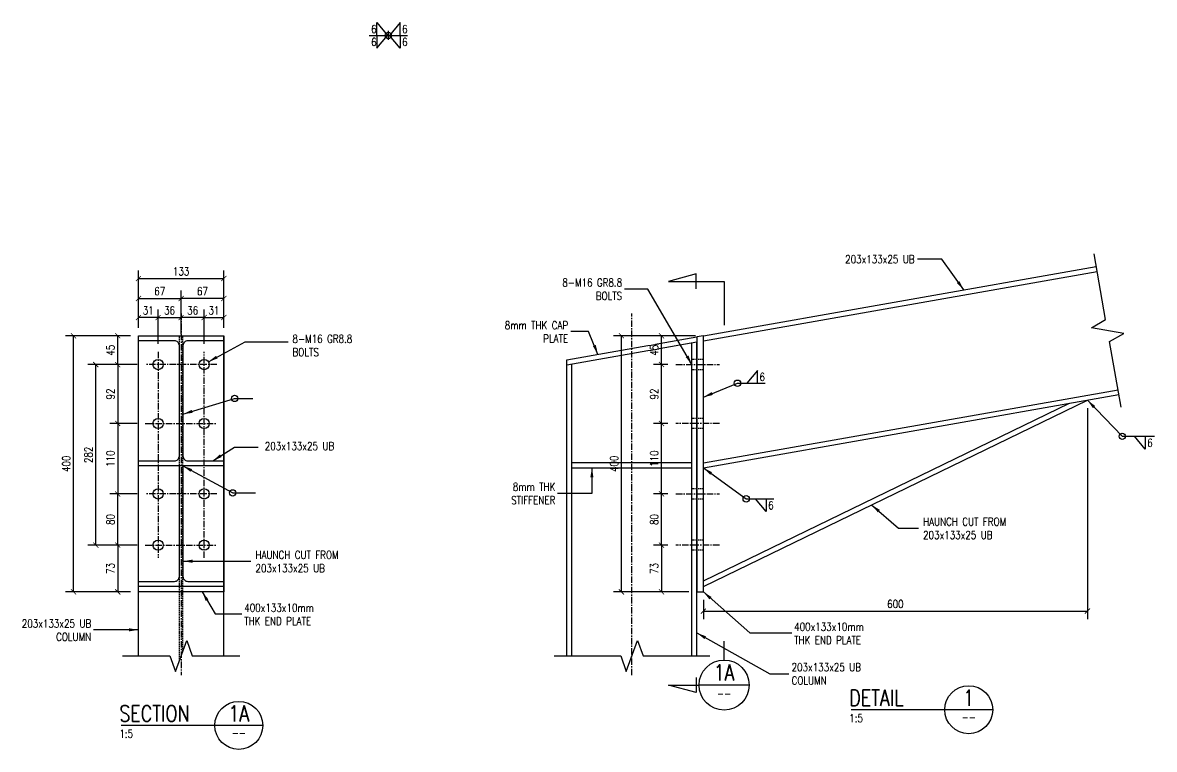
# Model space of a CAD drawing. Header units: metres. Extents: x -275466 to 90519, y -3176 to 139523.
# Drawn here: x 2835 to 4603, y 124631 to 125766 of the extents above; entities that cross this region are included whole.
import ezdxf

# ---------------------------------------------------------------- set-up
doc = ezdxf.new("R2010")
doc.units = ezdxf.units.M
doc.linetypes.add('VB-cl10', pattern=[16, 10, -2, 2, -2])
doc.linetypes.add('VB-dash2', pattern=[3, 2, -1])
for name, color, linetype in [('GCE0003_SC_Plan L0 - 0.35', 3, 'Continuous'), ('GCE0005_SC_Plan L0 - Hidden', 1, 'VB-dash2'), ('GCE1013_SC_Elev - 0.5', 2, 'Continuous'), ('GCE8001_GF_0.18', 8, 'Continuous'), ('GCE8004_GF_0.5', 2, 'Continuous'), ('GCE8021_GG_Gridline', 7, 'VB-cl10'), ('GCE8052_GT_0.35', 3, 'Continuous'), ('GCE8053_GT_0.5', 2, 'Continuous')]:
    doc.layers.add(name, color=color, linetype=linetype)
doc.styles.add('1-5      h 25', font='romans.shx', dxfattribs={"width": 0.8, "height": 12.5})
doc.styles.get("Standard").update_dxf_attribs({"font": 'romans.shx', "width": 0.8})
doc.dimstyles.new('1-5', dxfattribs={"dimscale": 0, "dimtxt": 12.5, "dimasz": 8, "dimexe": 12.5, "dimexo": 12.5, "dimgap": 5, "dimtad": 1, "dimdec": 0, "dimzin": 0, "dimtxsty": '1-5      h 25', "dimblk": 'ARCHTICK', "dimcen": 0, "dimclrd": 7, "dimclre": 7, "dimclrt": 3, "dimadec": 0, "dimazin": 0, "dimtfac": 1, "dimtdec": 0, "dimtix": 1, "dimtmove": 2, "dimatfit": 0, "dimldrblk": 'NONE', "dimfxl": 1, "dimtfill": 1, "dimtolj": 1, "dimtzin": 0, "dimarcsym": 0})
doc.dimstyles.new('1-5$7', dxfattribs={"dimscale": 0, "dimtxt": 12.5, "dimasz": 15, "dimexe": 12.5, "dimexo": 12.5, "dimgap": 5, "dimtad": 1, "dimdec": 0, "dimzin": 0, "dimtxsty": '1-5      h 25', "dimblk": 'ARCHTICK', "dimcen": 0, "dimclrd": 7, "dimclre": 7, "dimclrt": 3, "dimadec": 0, "dimazin": 0, "dimtfac": 1, "dimtdec": 0, "dimtix": 1, "dimtmove": 2, "dimatfit": 0, "dimfxl": 1, "dimtfill": 1, "dimtolj": 1, "dimtzin": 0, "dimarcsym": 0})

# ---------------------------------------------------------------- blocks, each defined once
blk = doc.blocks.new('_ArchTick')
at = {"color": 0, "linetype": 'ByBlock', "const_width": 0.15}
blk.add_lwpolyline([(-0.5, -0.5), (0.5, 0.5)], dxfattribs=at)
blk = doc.blocks.new('*D93')
at = {"layer": 'Defpoints', "color": 0, "transparency": 16777216}
for p in [(3833.2, 125029.8), (3855.8, 125029.8), (3855.8, 124949.8)]:
    blk.add_point(p, dxfattribs=at)
at = {"layer": 'GCE0003_SC_Plan L0 - 0.35', "color": 7, "lineweight": -2, "transparency": 16777216}
for p, q in [((3843.3, 125029.8), (3820.7, 125029.8)), ((3833.2, 124949.8), (3833.2, 125029.8)), ((3843.3, 124949.8), (3820.7, 124949.8))]:
    blk.add_line(p, q, dxfattribs=at)
at = {"layer": 'GCE0003_SC_Plan L0 - 0.35', "color": 7, "lineweight": -2, "transparency": 16777216, "xscale": 8, "yscale": 8, "zscale": 8}
for p, rotation in [((3833.2, 125029.8), 90), ((3833.2, 124949.8), 270)]:
    blk.add_blockref('_ArchTick', p, dxfattribs=dict(at, rotation=rotation))
at = {"layer": 'GCE0003_SC_Plan L0 - 0.35', "color": 3, "transparency": 16777216, "insert": (3821.9, 124989.8), "char_height": 12.5, "attachment_point": 5, "rotation": 90, "style": '1-5      h 25', "bg_fill": 3, "box_fill_scale": 1.1, "bg_fill_color": 256, "bg_fill_true_color": 13158600, "bg_fill_transparency": 0}
blk.add_mtext('\\A1;80', dxfattribs=at)
blk = doc.blocks.new('_None')
blk = doc.blocks.new('*D94')
at = {"layer": 'Defpoints', "color": 0, "transparency": 16777216}
for p in [(3833.2, 125139.8), (3855.8, 125139.8), (3855.8, 125029.8)]:
    blk.add_point(p, dxfattribs=at)
at = {"layer": 'GCE0003_SC_Plan L0 - 0.35', "color": 7, "lineweight": -2, "transparency": 16777216}
for p, q in [((3843.3, 125139.8), (3820.7, 125139.8)), ((3833.2, 125029.8), (3833.2, 125139.8)), ((3843.3, 125029.8), (3820.7, 125029.8))]:
    blk.add_line(p, q, dxfattribs=at)
at = {"layer": 'GCE0003_SC_Plan L0 - 0.35', "color": 7, "lineweight": -2, "transparency": 16777216, "xscale": 8, "yscale": 8, "zscale": 8}
for p, rotation in [((3833.2, 125139.8), 90), ((3833.2, 125029.8), 270)]:
    blk.add_blockref('_ArchTick', p, dxfattribs=dict(at, rotation=rotation))
at = {"layer": 'GCE0003_SC_Plan L0 - 0.35', "color": 3, "transparency": 16777216, "insert": (3821.9, 125084.8), "char_height": 12.5, "attachment_point": 5, "rotation": 90, "style": '1-5      h 25', "bg_fill": 3, "box_fill_scale": 1.1, "bg_fill_color": 256, "bg_fill_true_color": 13158600, "bg_fill_transparency": 0}
blk.add_mtext('\\A1;110', dxfattribs=at)
blk = doc.blocks.new('*D95')
at = {"layer": 'Defpoints', "color": 0, "transparency": 16777216}
for p in [(3833.2, 125231.8), (3855.8, 125231.8), (3855.8, 125139.8)]:
    blk.add_point(p, dxfattribs=at)
at = {"layer": 'GCE0003_SC_Plan L0 - 0.35', "color": 7, "lineweight": -2, "transparency": 16777216}
for p, q in [((3843.3, 125231.8), (3820.7, 125231.8)), ((3833.2, 125139.8), (3833.2, 125231.8)), ((3843.3, 125139.8), (3820.7, 125139.8))]:
    blk.add_line(p, q, dxfattribs=at)
at = {"layer": 'GCE0003_SC_Plan L0 - 0.35', "color": 7, "lineweight": -2, "transparency": 16777216, "xscale": 8, "yscale": 8, "zscale": 8}
for p, rotation in [((3833.2, 125231.8), 90), ((3833.2, 125139.8), 270)]:
    blk.add_blockref('_ArchTick', p, dxfattribs=dict(at, rotation=rotation))
at = {"layer": 'GCE0003_SC_Plan L0 - 0.35', "color": 3, "transparency": 16777216, "insert": (3821.9, 125185.8), "char_height": 12.5, "attachment_point": 5, "rotation": 90, "style": '1-5      h 25', "bg_fill": 3, "box_fill_scale": 1.1, "bg_fill_color": 256, "bg_fill_true_color": 13158600, "bg_fill_transparency": 0}
blk.add_mtext('\\A1;92', dxfattribs=at)
blk = doc.blocks.new('*D96')
at = {"layer": 'Defpoints', "color": 0, "transparency": 16777216}
for p in [(3833.2, 125276.8), (3898.6, 125276.8), (3855.8, 125231.8)]:
    blk.add_point(p, dxfattribs=at)
at = {"layer": 'GCE0003_SC_Plan L0 - 0.35', "color": 7, "lineweight": -2, "transparency": 16777216}
for p, q in [((3886.1, 125276.8), (3820.7, 125276.8)), ((3833.2, 125231.8), (3833.2, 125276.8)), ((3843.3, 125231.8), (3820.7, 125231.8))]:
    blk.add_line(p, q, dxfattribs=at)
at = {"layer": 'GCE0003_SC_Plan L0 - 0.35', "color": 7, "lineweight": -2, "transparency": 16777216, "xscale": 8, "yscale": 8, "zscale": 8}
for p, rotation in [((3833.2, 125276.8), 90), ((3833.2, 125231.8), 270)]:
    blk.add_blockref('_ArchTick', p, dxfattribs=dict(at, rotation=rotation))
at = {"layer": 'GCE0003_SC_Plan L0 - 0.35', "color": 3, "transparency": 16777216, "insert": (3821.9, 125254.3), "char_height": 12.5, "attachment_point": 5, "rotation": 90, "style": '1-5      h 25', "bg_fill": 3, "box_fill_scale": 1.1, "bg_fill_color": 256, "bg_fill_true_color": 13158600, "bg_fill_transparency": 0}
blk.add_mtext('\\A1;45', dxfattribs=at)
blk = doc.blocks.new('*D97')
at = {"layer": 'Defpoints', "color": 0, "transparency": 16777216}
for p in [(3855.8, 124949.8), (3833.2, 124876.8), (3888.6, 124876.8)]:
    blk.add_point(p, dxfattribs=at)
at = {"layer": 'GCE0003_SC_Plan L0 - 0.35', "color": 7, "lineweight": -2, "transparency": 16777216}
for p, q in [((3843.3, 124949.8), (3820.7, 124949.8)), ((3833.2, 124949.8), (3833.2, 124876.8)), ((3876.1, 124876.8), (3820.7, 124876.8))]:
    blk.add_line(p, q, dxfattribs=at)
at = {"layer": 'GCE0003_SC_Plan L0 - 0.35', "color": 7, "lineweight": -2, "transparency": 16777216, "xscale": 8, "yscale": 8, "zscale": 8}
for p, rotation in [((3833.2, 124949.8), 90), ((3833.2, 124876.8), 270)]:
    blk.add_blockref('_ArchTick', p, dxfattribs=dict(at, rotation=rotation))
at = {"layer": 'GCE0003_SC_Plan L0 - 0.35', "color": 3, "transparency": 16777216, "insert": (3821.9, 124913.3), "char_height": 12.5, "attachment_point": 5, "rotation": 90, "style": '1-5      h 25', "bg_fill": 3, "box_fill_scale": 1.1, "bg_fill_color": 256, "bg_fill_true_color": 13158600, "bg_fill_transparency": 0}
blk.add_mtext('\\A1;73', dxfattribs=at)
blk = doc.blocks.new('*D98')
at = {"layer": 'Defpoints', "color": 0, "transparency": 16777216}
for p in [(3770.5, 125276.8), (3898.6, 125276.8), (3888.6, 124876.8)]:
    blk.add_point(p, dxfattribs=at)
at = {"layer": 'GCE0003_SC_Plan L0 - 0.35', "color": 7, "lineweight": -2, "transparency": 16777216}
for p, q in [((3886.1, 125276.8), (3758, 125276.8)), ((3770.5, 124876.8), (3770.5, 125276.8)), ((3876.1, 124876.8), (3758, 124876.8))]:
    blk.add_line(p, q, dxfattribs=at)
at = {"layer": 'GCE0003_SC_Plan L0 - 0.35', "color": 7, "lineweight": -2, "transparency": 16777216, "xscale": 8, "yscale": 8, "zscale": 8}
for p, rotation in [((3770.5, 125276.8), 90), ((3770.5, 124876.8), 270)]:
    blk.add_blockref('_ArchTick', p, dxfattribs=dict(at, rotation=rotation))
at = {"layer": 'GCE0003_SC_Plan L0 - 0.35', "color": 3, "transparency": 16777216, "insert": (3759.2, 125076.8), "char_height": 12.5, "attachment_point": 5, "rotation": 90, "style": '1-5      h 25', "bg_fill": 3, "box_fill_scale": 1.1, "bg_fill_color": 256, "bg_fill_true_color": 13158600, "bg_fill_transparency": 0}
blk.add_mtext('\\A1;400', dxfattribs=at)
blk = doc.blocks.new('*D99')
at = {"layer": 'Defpoints', "color": 0, "transparency": 16777216}
for p in [(2983.6, 125276.8), (3016, 125276.8), (3026.7, 125231.8)]:
    blk.add_point(p, dxfattribs=at)
at = {"layer": 'GCE0003_SC_Plan L0 - 0.35', "color": 7, "lineweight": -2, "transparency": 16777216}
for p, q in [((3003.5, 125276.8), (2971.1, 125276.8)), ((2983.6, 125231.8), (2983.6, 125276.8)), ((3014.2, 125231.8), (2971.1, 125231.8))]:
    blk.add_line(p, q, dxfattribs=at)
at = {"layer": 'GCE0003_SC_Plan L0 - 0.35', "color": 7, "lineweight": -2, "transparency": 16777216, "xscale": 8, "yscale": 8, "zscale": 8}
for p, rotation in [((2983.6, 125276.8), 90), ((2983.6, 125231.8), 270)]:
    blk.add_blockref('_ArchTick', p, dxfattribs=dict(at, rotation=rotation))
at = {"layer": 'GCE0003_SC_Plan L0 - 0.35', "color": 3, "transparency": 16777216, "insert": (2972.3, 125254.3), "char_height": 12.5, "attachment_point": 5, "rotation": 90, "style": '1-5      h 25', "bg_fill": 3, "box_fill_scale": 1.1, "bg_fill_color": 256, "bg_fill_true_color": 13158600, "bg_fill_transparency": 0}
blk.add_mtext('\\A1;45', dxfattribs=at)
blk = doc.blocks.new('*D100')
at = {"layer": 'Defpoints', "color": 0, "transparency": 16777216}
for p in [(3026.7, 125231.8), (2983.6, 125139.8), (3026.7, 125139.8)]:
    blk.add_point(p, dxfattribs=at)
at = {"layer": 'GCE0003_SC_Plan L0 - 0.35', "color": 7, "lineweight": -2, "transparency": 16777216}
for p, q in [((3014.2, 125231.8), (2971.1, 125231.8)), ((2983.6, 125231.8), (2983.6, 125139.8)), ((3014.2, 125139.8), (2971.1, 125139.8))]:
    blk.add_line(p, q, dxfattribs=at)
at = {"layer": 'GCE0003_SC_Plan L0 - 0.35', "color": 7, "lineweight": -2, "transparency": 16777216, "xscale": 8, "yscale": 8, "zscale": 8}
for p, rotation in [((2983.6, 125231.8), 90), ((2983.6, 125139.8), 270)]:
    blk.add_blockref('_ArchTick', p, dxfattribs=dict(at, rotation=rotation))
at = {"layer": 'GCE0003_SC_Plan L0 - 0.35', "color": 3, "transparency": 16777216, "insert": (2972.3, 125185.8), "char_height": 12.5, "attachment_point": 5, "rotation": 90, "style": '1-5      h 25', "bg_fill": 3, "box_fill_scale": 1.1, "bg_fill_color": 256, "bg_fill_true_color": 13158600, "bg_fill_transparency": 0}
blk.add_mtext('\\A1;92', dxfattribs=at)
blk = doc.blocks.new('*D101')
at = {"layer": 'Defpoints', "color": 0, "transparency": 16777216}
for p in [(3026.7, 125139.8), (2983.6, 125029.8), (3026.7, 125029.8)]:
    blk.add_point(p, dxfattribs=at)
at = {"layer": 'GCE0003_SC_Plan L0 - 0.35', "color": 7, "lineweight": -2, "transparency": 16777216}
for p, q in [((3014.2, 125139.8), (2971.1, 125139.8)), ((2983.6, 125139.8), (2983.6, 125029.8)), ((3014.2, 125029.8), (2971.1, 125029.8))]:
    blk.add_line(p, q, dxfattribs=at)
at = {"layer": 'GCE0003_SC_Plan L0 - 0.35', "color": 7, "lineweight": -2, "transparency": 16777216, "xscale": 8, "yscale": 8, "zscale": 8}
for p, rotation in [((2983.6, 125139.8), 90), ((2983.6, 125029.8), 270)]:
    blk.add_blockref('_ArchTick', p, dxfattribs=dict(at, rotation=rotation))
at = {"layer": 'GCE0003_SC_Plan L0 - 0.35', "color": 3, "transparency": 16777216, "insert": (2972.3, 125084.8), "char_height": 12.5, "attachment_point": 5, "rotation": 90, "style": '1-5      h 25', "bg_fill": 3, "box_fill_scale": 1.1, "bg_fill_color": 256, "bg_fill_true_color": 13158600, "bg_fill_transparency": 0}
blk.add_mtext('\\A1;110', dxfattribs=at)
blk = doc.blocks.new('*D102')
at = {"layer": 'Defpoints', "color": 0, "transparency": 16777216}
for p in [(2983.6, 125029.8), (3026.7, 125029.8), (3026.7, 124949.8)]:
    blk.add_point(p, dxfattribs=at)
at = {"layer": 'GCE0003_SC_Plan L0 - 0.35', "color": 7, "lineweight": -2, "transparency": 16777216}
for p, q in [((3014.2, 125029.8), (2971.1, 125029.8)), ((2983.6, 124949.8), (2983.6, 125029.8)), ((3014.2, 124949.8), (2971.1, 124949.8))]:
    blk.add_line(p, q, dxfattribs=at)
at = {"layer": 'GCE0003_SC_Plan L0 - 0.35', "color": 7, "lineweight": -2, "transparency": 16777216, "xscale": 8, "yscale": 8, "zscale": 8}
for p, rotation in [((2983.6, 125029.8), 90), ((2983.6, 124949.8), 270)]:
    blk.add_blockref('_ArchTick', p, dxfattribs=dict(at, rotation=rotation))
at = {"layer": 'GCE0003_SC_Plan L0 - 0.35', "color": 3, "transparency": 16777216, "insert": (2972.3, 124989.8), "char_height": 12.5, "attachment_point": 5, "rotation": 90, "style": '1-5      h 25', "bg_fill": 3, "box_fill_scale": 1.1, "bg_fill_color": 256, "bg_fill_true_color": 13158600, "bg_fill_transparency": 0}
blk.add_mtext('\\A1;80', dxfattribs=at)
blk = doc.blocks.new('*D103')
at = {"layer": 'Defpoints', "color": 0, "transparency": 16777216}
for p in [(3026.7, 124949.8), (2983.6, 124876.8), (3016, 124876.8)]:
    blk.add_point(p, dxfattribs=at)
at = {"layer": 'GCE0003_SC_Plan L0 - 0.35', "color": 7, "lineweight": -2, "transparency": 16777216}
for p, q in [((3014.2, 124949.8), (2971.1, 124949.8)), ((2983.6, 124949.8), (2983.6, 124876.8)), ((3003.5, 124876.8), (2971.1, 124876.8))]:
    blk.add_line(p, q, dxfattribs=at)
at = {"layer": 'GCE0003_SC_Plan L0 - 0.35', "color": 7, "lineweight": -2, "transparency": 16777216, "xscale": 8, "yscale": 8, "zscale": 8}
for p, rotation in [((2983.6, 124949.8), 90), ((2983.6, 124876.8), 270)]:
    blk.add_blockref('_ArchTick', p, dxfattribs=dict(at, rotation=rotation))
at = {"layer": 'GCE0003_SC_Plan L0 - 0.35', "color": 3, "transparency": 16777216, "insert": (2972.3, 124913.3), "char_height": 12.5, "attachment_point": 5, "rotation": 90, "style": '1-5      h 25', "bg_fill": 3, "box_fill_scale": 1.1, "bg_fill_color": 256, "bg_fill_true_color": 13158600, "bg_fill_transparency": 0}
blk.add_mtext('\\A1;73', dxfattribs=at)
blk = doc.blocks.new('*D104')
at = {"layer": 'Defpoints', "color": 0, "transparency": 16777216}
for p in [(2949.3, 125231.8), (3026.7, 125231.8), (3026.7, 124949.8)]:
    blk.add_point(p, dxfattribs=at)
at = {"layer": 'GCE0003_SC_Plan L0 - 0.35', "color": 7, "lineweight": -2, "transparency": 16777216}
for p, q in [((3014.2, 125231.8), (2936.8, 125231.8)), ((2949.3, 124949.8), (2949.3, 125231.8)), ((3014.2, 124949.8), (2936.8, 124949.8))]:
    blk.add_line(p, q, dxfattribs=at)
at = {"layer": 'GCE0003_SC_Plan L0 - 0.35', "color": 7, "lineweight": -2, "transparency": 16777216, "xscale": 8, "yscale": 8, "zscale": 8}
for p, rotation in [((2949.3, 125231.8), 90), ((2949.3, 124949.8), 270)]:
    blk.add_blockref('_ArchTick', p, dxfattribs=dict(at, rotation=rotation))
at = {"layer": 'GCE0003_SC_Plan L0 - 0.35', "color": 3, "transparency": 16777216, "insert": (2938, 125090.8), "char_height": 12.5, "attachment_point": 5, "rotation": 90, "style": '1-5      h 25', "bg_fill": 3, "box_fill_scale": 1.1, "bg_fill_color": 256, "bg_fill_true_color": 13158600, "bg_fill_transparency": 0}
blk.add_mtext('\\A1;282', dxfattribs=at)
blk = doc.blocks.new('*D105')
at = {"layer": 'Defpoints', "color": 0, "transparency": 16777216}
for p in [(2914.6, 125276.8), (3016, 125276.8), (3016, 124876.8)]:
    blk.add_point(p, dxfattribs=at)
at = {"layer": 'GCE0003_SC_Plan L0 - 0.35', "color": 7, "lineweight": -2, "transparency": 16777216}
for p, q in [((3003.5, 125276.8), (2902.1, 125276.8)), ((2914.6, 124876.8), (2914.6, 125276.8)), ((3003.5, 124876.8), (2902.1, 124876.8))]:
    blk.add_line(p, q, dxfattribs=at)
at = {"layer": 'GCE0003_SC_Plan L0 - 0.35', "color": 7, "lineweight": -2, "transparency": 16777216, "xscale": 8, "yscale": 8, "zscale": 8}
for p, rotation in [((2914.6, 125276.8), 90), ((2914.6, 124876.8), 270)]:
    blk.add_blockref('_ArchTick', p, dxfattribs=dict(at, rotation=rotation))
at = {"layer": 'GCE0003_SC_Plan L0 - 0.35', "color": 3, "transparency": 16777216, "insert": (2903.3, 125076.8), "char_height": 12.5, "attachment_point": 5, "rotation": 90, "style": '1-5      h 25', "bg_fill": 3, "box_fill_scale": 1.1, "bg_fill_color": 256, "bg_fill_true_color": 13158600, "bg_fill_transparency": 0}
blk.add_mtext('\\A1;400', dxfattribs=at)
blk = doc.blocks.new('*D106')
at = {"layer": 'Defpoints', "color": 0, "transparency": 16777216}
for p in [(3082.7, 125276.8), (3046.7, 125251.8)]:
    blk.add_point(p, dxfattribs=at)
at = {"layer": 'GCE0003_SC_Plan L0 - 0.35', "color": 7, "lineweight": -2, "transparency": 16777216}
for p, q in [((3046.7, 125264.3), (3046.7, 125317.7)), ((3082.7, 125289.3), (3082.7, 125317.7)), ((3046.7, 125305.2), (3082.7, 125305.2))]:
    blk.add_line(p, q, dxfattribs=at)
at = {"layer": 'GCE0003_SC_Plan L0 - 0.35', "color": 7, "lineweight": -2, "transparency": 16777216, "xscale": 8, "yscale": 8, "zscale": 8, "rotation": 180}
blk.add_blockref('_ArchTick', (3046.7, 125305.2), dxfattribs=at)
at = {"layer": 'GCE0003_SC_Plan L0 - 0.35', "color": 7, "lineweight": -2, "transparency": 16777216, "xscale": 8, "yscale": 8, "zscale": 8}
blk.add_blockref('_ArchTick', (3082.7, 125305.2), dxfattribs=at)
at = {"layer": 'GCE0003_SC_Plan L0 - 0.35', "color": 3, "transparency": 16777216, "insert": (3064.7, 125316.4), "char_height": 12.5, "attachment_point": 5, "style": '1-5      h 25', "bg_fill": 3, "box_fill_scale": 1.1, "bg_fill_color": 256, "bg_fill_true_color": 13158600, "bg_fill_transparency": 0}
blk.add_mtext('\\A1;36', dxfattribs=at)
at = {"layer": 'Defpoints', "color": 0, "transparency": 16777216}
blk.add_point((3082.7, 125305.2), dxfattribs=at)
blk = doc.blocks.new('*D107')
at = {"layer": 'Defpoints', "color": 0, "transparency": 16777216}
for p in [(3016, 125276.8), (3046.7, 125251.8)]:
    blk.add_point(p, dxfattribs=at)
at = {"layer": 'GCE0003_SC_Plan L0 - 0.35', "color": 7, "lineweight": -2, "transparency": 16777216}
for p, q in [((3016, 125289.3), (3016, 125317.7)), ((3046.7, 125264.3), (3046.7, 125317.7)), ((3046.7, 125305.2), (3016, 125305.2))]:
    blk.add_line(p, q, dxfattribs=at)
at = {"layer": 'GCE0003_SC_Plan L0 - 0.35', "color": 7, "lineweight": -2, "transparency": 16777216, "xscale": 8, "yscale": 8, "zscale": 8, "rotation": 180}
blk.add_blockref('_ArchTick', (3016, 125305.2), dxfattribs=at)
at = {"layer": 'GCE0003_SC_Plan L0 - 0.35', "color": 7, "lineweight": -2, "transparency": 16777216, "xscale": 8, "yscale": 8, "zscale": 8}
blk.add_blockref('_ArchTick', (3046.7, 125305.2), dxfattribs=at)
at = {"layer": 'GCE0003_SC_Plan L0 - 0.35', "color": 3, "transparency": 16777216, "insert": (3031.3, 125316.4), "char_height": 12.5, "attachment_point": 5, "style": '1-5      h 25', "bg_fill": 3, "box_fill_scale": 1.1, "bg_fill_color": 256, "bg_fill_true_color": 13158600, "bg_fill_transparency": 0}
blk.add_mtext('\\A1;31', dxfattribs=at)
at = {"layer": 'Defpoints', "color": 0, "transparency": 16777216}
blk.add_point((3016, 125305.2), dxfattribs=at)
blk = doc.blocks.new('*D108')
at = {"layer": 'Defpoints', "color": 0, "transparency": 16777216}
for p in [(3082.7, 125276.8), (3118.7, 125251.8)]:
    blk.add_point(p, dxfattribs=at)
at = {"layer": 'GCE0003_SC_Plan L0 - 0.35', "color": 7, "lineweight": -2, "transparency": 16777216}
for p, q in [((3082.7, 125289.3), (3082.7, 125317.7)), ((3118.7, 125264.3), (3118.7, 125317.7)), ((3118.7, 125305.2), (3082.7, 125305.2))]:
    blk.add_line(p, q, dxfattribs=at)
at = {"layer": 'GCE0003_SC_Plan L0 - 0.35', "color": 7, "lineweight": -2, "transparency": 16777216, "xscale": 8, "yscale": 8, "zscale": 8, "rotation": 180}
blk.add_blockref('_ArchTick', (3082.7, 125305.2), dxfattribs=at)
at = {"layer": 'GCE0003_SC_Plan L0 - 0.35', "color": 7, "lineweight": -2, "transparency": 16777216, "xscale": 8, "yscale": 8, "zscale": 8}
blk.add_blockref('_ArchTick', (3118.7, 125305.2), dxfattribs=at)
at = {"layer": 'GCE0003_SC_Plan L0 - 0.35', "color": 3, "transparency": 16777216, "insert": (3100.7, 125316.4), "char_height": 12.5, "attachment_point": 5, "style": '1-5      h 25', "bg_fill": 3, "box_fill_scale": 1.1, "bg_fill_color": 256, "bg_fill_true_color": 13158600, "bg_fill_transparency": 0}
blk.add_mtext('\\A1;36', dxfattribs=at)
at = {"layer": 'Defpoints', "color": 0, "transparency": 16777216}
blk.add_point((3082.7, 125305.2), dxfattribs=at)
blk = doc.blocks.new('*D109')
at = {"layer": 'Defpoints', "color": 0, "transparency": 16777216}
for p in [(3149.4, 125276.8), (3118.7, 125251.8)]:
    blk.add_point(p, dxfattribs=at)
at = {"layer": 'GCE0003_SC_Plan L0 - 0.35', "color": 7, "lineweight": -2, "transparency": 16777216}
for p, q in [((3118.7, 125264.3), (3118.7, 125317.7)), ((3149.4, 125289.3), (3149.4, 125317.7)), ((3118.7, 125305.2), (3149.4, 125305.2))]:
    blk.add_line(p, q, dxfattribs=at)
at = {"layer": 'GCE0003_SC_Plan L0 - 0.35', "color": 7, "lineweight": -2, "transparency": 16777216, "xscale": 8, "yscale": 8, "zscale": 8, "rotation": 180}
blk.add_blockref('_ArchTick', (3118.7, 125305.2), dxfattribs=at)
at = {"layer": 'GCE0003_SC_Plan L0 - 0.35', "color": 7, "lineweight": -2, "transparency": 16777216, "xscale": 8, "yscale": 8, "zscale": 8}
blk.add_blockref('_ArchTick', (3149.4, 125305.2), dxfattribs=at)
at = {"layer": 'GCE0003_SC_Plan L0 - 0.35', "color": 3, "transparency": 16777216, "insert": (3134, 125316.4), "char_height": 12.5, "attachment_point": 5, "style": '1-5      h 25', "bg_fill": 3, "box_fill_scale": 1.1, "bg_fill_color": 256, "bg_fill_true_color": 13158600, "bg_fill_transparency": 0}
blk.add_mtext('\\A1;31', dxfattribs=at)
at = {"layer": 'Defpoints', "color": 0, "transparency": 16777216}
blk.add_point((3149.4, 125305.2), dxfattribs=at)
blk = doc.blocks.new('*D110')
at = {"layer": 'Defpoints', "color": 0, "transparency": 16777216}
for p in [(3082.7, 125335.1), (3082.7, 125276.8), (3149.4, 125276.8)]:
    blk.add_point(p, dxfattribs=at)
at = {"layer": 'GCE0003_SC_Plan L0 - 0.35', "color": 7, "lineweight": -2, "transparency": 16777216}
for p, q in [((3082.7, 125289.3), (3082.7, 125347.6)), ((3149.4, 125289.3), (3149.4, 125347.6)), ((3149.4, 125335.1), (3082.7, 125335.1))]:
    blk.add_line(p, q, dxfattribs=at)
at = {"layer": 'GCE0003_SC_Plan L0 - 0.35', "color": 7, "lineweight": -2, "transparency": 16777216, "xscale": 8, "yscale": 8, "zscale": 8, "rotation": 180}
blk.add_blockref('_ArchTick', (3082.7, 125335.1), dxfattribs=at)
at = {"layer": 'GCE0003_SC_Plan L0 - 0.35', "color": 7, "lineweight": -2, "transparency": 16777216, "xscale": 8, "yscale": 8, "zscale": 8}
blk.add_blockref('_ArchTick', (3149.4, 125335.1), dxfattribs=at)
at = {"layer": 'GCE0003_SC_Plan L0 - 0.35', "color": 3, "transparency": 16777216, "insert": (3116, 125346.4), "char_height": 12.5, "attachment_point": 5, "style": '1-5      h 25', "bg_fill": 3, "box_fill_scale": 1.1, "bg_fill_color": 256, "bg_fill_true_color": 13158600, "bg_fill_transparency": 0}
blk.add_mtext('\\A1;67', dxfattribs=at)
blk = doc.blocks.new('*D111')
at = {"layer": 'Defpoints', "color": 0, "transparency": 16777216}
for p in [(3082.7, 125335.1), (3016, 125276.8), (3082.7, 125266.8)]:
    blk.add_point(p, dxfattribs=at)
at = {"layer": 'GCE0003_SC_Plan L0 - 0.35', "color": 7, "lineweight": -2, "transparency": 16777216}
for p, q in [((3016, 125289.3), (3016, 125347.6)), ((3082.7, 125279.3), (3082.7, 125347.6)), ((3016, 125335.1), (3082.7, 125335.1))]:
    blk.add_line(p, q, dxfattribs=at)
at = {"layer": 'GCE0003_SC_Plan L0 - 0.35', "color": 7, "lineweight": -2, "transparency": 16777216, "xscale": 8, "yscale": 8, "zscale": 8, "rotation": 180}
blk.add_blockref('_ArchTick', (3016, 125335.1), dxfattribs=at)
at = {"layer": 'GCE0003_SC_Plan L0 - 0.35', "color": 7, "lineweight": -2, "transparency": 16777216, "xscale": 8, "yscale": 8, "zscale": 8}
blk.add_blockref('_ArchTick', (3082.7, 125335.1), dxfattribs=at)
at = {"layer": 'GCE0003_SC_Plan L0 - 0.35', "color": 3, "transparency": 16777216, "insert": (3049.3, 125346.4), "char_height": 12.5, "attachment_point": 5, "style": '1-5      h 25', "bg_fill": 3, "box_fill_scale": 1.1, "bg_fill_color": 256, "bg_fill_true_color": 13158600, "bg_fill_transparency": 0}
blk.add_mtext('\\A1;67', dxfattribs=at)
blk = doc.blocks.new('*D112')
at = {"layer": 'Defpoints', "color": 0, "transparency": 16777216}
for p in [(3149.4, 125366.1), (3016, 125276.8), (3149.4, 125276.8)]:
    blk.add_point(p, dxfattribs=at)
at = {"layer": 'GCE0003_SC_Plan L0 - 0.35', "color": 7, "lineweight": -2, "transparency": 16777216}
for p, q in [((3016, 125289.3), (3016, 125378.6)), ((3016, 125366.1), (3149.4, 125366.1)), ((3149.4, 125289.3), (3149.4, 125378.6))]:
    blk.add_line(p, q, dxfattribs=at)
at = {"layer": 'GCE0003_SC_Plan L0 - 0.35', "color": 7, "lineweight": -2, "transparency": 16777216, "xscale": 8, "yscale": 8, "zscale": 8, "rotation": 180}
blk.add_blockref('_ArchTick', (3016, 125366.1), dxfattribs=at)
at = {"layer": 'GCE0003_SC_Plan L0 - 0.35', "color": 7, "lineweight": -2, "transparency": 16777216, "xscale": 8, "yscale": 8, "zscale": 8}
blk.add_blockref('_ArchTick', (3149.4, 125366.1), dxfattribs=at)
at = {"layer": 'GCE0003_SC_Plan L0 - 0.35', "color": 3, "transparency": 16777216, "insert": (3082.7, 125377.4), "char_height": 12.5, "attachment_point": 5, "style": '1-5      h 25', "bg_fill": 3, "box_fill_scale": 1.1, "bg_fill_color": 256, "bg_fill_true_color": 13158600, "bg_fill_transparency": 0}
blk.add_mtext('\\A1;133', dxfattribs=at)
blk = doc.blocks.new('*D113')
at = {"layer": 'Defpoints', "color": 0, "transparency": 16777216}
for p in [(4498.6, 125176.3), (3898.6, 124876.8), (4498.6, 124846.7)]:
    blk.add_point(p, dxfattribs=at)
at = {"layer": 'GCE0003_SC_Plan L0 - 0.35', "color": 7, "lineweight": -2, "transparency": 16777216}
for p, q in [((4498.6, 125163.8), (4498.6, 124834.2)), ((3898.6, 124864.3), (3898.6, 124834.2)), ((3898.6, 124846.7), (4498.6, 124846.7))]:
    blk.add_line(p, q, dxfattribs=at)
at = {"layer": 'GCE0003_SC_Plan L0 - 0.35', "color": 7, "lineweight": -2, "transparency": 16777216, "xscale": 8, "yscale": 8, "zscale": 8, "rotation": 180}
blk.add_blockref('_ArchTick', (3898.6, 124846.7), dxfattribs=at)
at = {"layer": 'GCE0003_SC_Plan L0 - 0.35', "color": 7, "lineweight": -2, "transparency": 16777216, "xscale": 8, "yscale": 8, "zscale": 8}
blk.add_blockref('_ArchTick', (4498.6, 124846.7), dxfattribs=at)
at = {"layer": 'GCE0003_SC_Plan L0 - 0.35', "color": 3, "transparency": 16777216, "insert": (4198.6, 124857.9), "char_height": 12.5, "attachment_point": 5, "style": '1-5      h 25', "bg_fill": 3, "box_fill_scale": 1.1, "bg_fill_color": 256, "bg_fill_true_color": 13158600, "bg_fill_transparency": 0}
blk.add_mtext('\\A1;600', dxfattribs=at)

msp = doc.modelspace()

# ---------------------------------------------------------------- linework, layer by layer
at = {"layer": 'GCE0003_SC_Plan L0 - 0.35'}
for points in [[(3388.3, 125745.9), (3388.3, 125765.9), (3405, 125745.9)], [(3424.7, 125745.9), (3424.7, 125765.9), (3408, 125745.9)], [(3376.5, 125745.9), (3436.5, 125745.9)], [(3388.3, 125745.9), (3388.3, 125725.9), (3405, 125745.9)], [(3406.5, 125738.9), (3406.5, 125752.9)], [(3424.7, 125745.9), (3424.7, 125725.9), (3408, 125745.9)], [(3898.6, 125276.8), (4512.5, 125385)], [(3898.6, 125268.9), (4513.9, 125377.4)], [(3016, 124776.8), (3016, 125276.8)], [(3149.4, 124776.8), (3149.4, 125276.8)], [(3880.8, 124776.8), (3880.8, 125265.5)], [(3888.6, 124776.8), (3888.6, 125266.9)], [(3685.4, 124776.8), (3685.4, 125231.1)], [(3693.2, 124776.8), (3693.2, 125232.4)], [(3983.3, 125202.7), (3983.3, 125222.7), (3966.6, 125202.7)], [(3898.6, 125078.4), (4546.5, 125192.6)], [(3898.6, 125070.5), (4547.8, 125184.9)], [(3898.6, 124885.4), (4498.6, 125176.3)], [(3898.6, 124894.1), (4470.5, 125171.3)], [(4589.1, 125119.8), (4589.1, 125099.8), (4572.4, 125119.8)]]:
    msp.add_lwpolyline(points, dxfattribs=at)
for points in [[(3016, 125276.8), (3149.4, 125276.8), (3149.4, 124876.8), (3016, 124876.8)], [(3888.6, 124876.8), (3898.6, 124876.8), (3898.6, 125276.8), (3888.6, 125275)]]:
    msp.add_lwpolyline(points, close=True, dxfattribs=at)
for centre, radius in [((3406.5, 125745.9), 5), ((3046.7, 125231.8), 8), ((3118.7, 125231.8), 8), ((3951.9, 125202.7), 5), ((3166.3, 125178.9), 5), ((3046.7, 125139.8), 8), ((3118.7, 125139.8), 8), ((4553.2, 125119.8), 5), ((3046.7, 125029.8), 8), ((3118.7, 125029.8), 8), ((3163.3, 125031.4), 5), ((3046.7, 124949.8), 8), ((3118.7, 124949.8), 8)]:
    msp.add_circle(centre, radius, dxfattribs=at)
at = {"layer": 'GCE0005_SC_Plan L0 - Hidden'}
for points in [[(3079.9, 124769.1), (3079.9, 125276.8)], [(3085.5, 124784.5), (3085.5, 125276.8)]]:
    msp.add_lwpolyline(points, dxfattribs=at)
at = {"layer": 'GCE1013_SC_Elev - 0.5'}
msp.add_lwpolyline([(3016, 125073.6), (3016, 125081.4), (3072.3, 125081.4, 0.414214), (3079.9, 125089), (3079.9, 125261.4, 0.414214), (3072.3, 125269), (3016, 125269), (3016, 125276.8), (3149.4, 125276.8), (3149.4, 125269), (3093.1, 125269, 0.414214), (3085.5, 125261.4), (3085.5, 125089, 0.414214), (3093.1, 125081.4), (3149.4, 125081.4), (3149.4, 125073.6)], format="xyb", close=True, dxfattribs=at)
msp.add_lwpolyline([(3085.5, 125073.6), (3085.5, 124900.8, 0.414214), (3093.1, 124893.2), (3149.4, 124893.2), (3149.4, 124885.4), (3016, 124885.4), (3016, 124893.2), (3072.3, 124893.2, 0.414214), (3079.9, 124900.8), (3079.9, 125073.6)], format="xyb", dxfattribs=at)
at = {"layer": 'GCE8001_GF_0.18', "linetype": 'Continuous'}
for points in [[(4551.3, 125165.2), (4533.2, 125267.8), (4555.4, 125280.5), (4505, 125289.4), (4527.1, 125302.2), (4509.1, 125404.7)], [(2991, 124776.8), (3065.2, 124776.8), (3073.9, 124752.7), (3091.4, 124800.8), (3100.2, 124776.8), (3174.4, 124776.8)], [(3665.4, 124776.8), (3769.5, 124776.8), (3778.2, 124752.7), (3795.7, 124800.8), (3804.5, 124776.8), (3908.6, 124776.8)]]:
    msp.add_lwpolyline(points, dxfattribs=at)
at = {"layer": 'GCE8004_GF_0.5'}
for p, q in [((3887.6, 125373.4), (3844.2, 125361.8)), ((3887.6, 125350.1), (3887.6, 125373.4)), ((3844.2, 125361.8), (3931, 125361.8)), ((3931, 125361.8), (3931, 125293.4)), ((3931, 124770.3), (3931, 124799.6)), ((3887.6, 124719.6), (3844.2, 124731.3)), ((3844.2, 124731.3), (3891.9, 124731.3)), ((3887.6, 124742.9), (3887.6, 124719.6)), ((3970.1, 124731.3), (3891.9, 124731.3)), ((4350.7, 124692.8), (4129.4, 124692.8)), ((3210.3, 124668.3), (2989, 124668.3))]:
    msp.add_line(p, q, dxfattribs=at)
for centre, radius in [((3931, 124731.3), 39.1), ((4313.2, 124692.8), 37.5), ((3172.8, 124668.3), 37.5)]:
    msp.add_circle(centre, radius, dxfattribs=at)
at = {"layer": 'GCE8021_GG_Gridline'}
for points in [[(3082.7, 125311.8), (3082.7, 124746.8)], [(3787, 124746.8), (3787, 125311.8)], [(3046.7, 125251.8), (3046.7, 124929.8)], [(3118.7, 124929.8), (3118.7, 125251.8)], [(3138.7, 125231.8), (3026.7, 125231.8)], [(3855.8, 125231.8), (3923.6, 125231.8)], [(3026.7, 125139.8), (3138.7, 125139.8)], [(3923.6, 125139.8), (3855.8, 125139.8)], [(3138.7, 125029.8), (3026.7, 125029.8)], [(3855.8, 125029.8), (3923.6, 125029.8)], [(3026.7, 124949.8), (3138.7, 124949.8)], [(3923.6, 124949.8), (3855.8, 124949.8)]]:
    msp.add_lwpolyline(points, dxfattribs=at)

# ---------------------------------------------------------------- texts
at = {"layer": 'GCE0003_SC_Plan L0 - 0.35', "char_height": 12.5, "style": '1-5      h 25'}
for s, width, insert, attachment_point in [('6', 8.808, (3379.5, 125762), 1), ('6', 8.808, (3427.8, 125762), 1), ('6', 8.808, (3379.5, 125741.9), 1), ('6', 8.808, (3427.8, 125741.9), 1), ('203x133x25 UB', 123.947, (4228.6, 125402.6), 3), ('8-M16 GR8.8 BOLTS', 107.859, (3771.7, 125366.1), 3), ('8mm THK CAP PLATE', 114.47, (3687.4, 125299.4), 3), ('8-M16 GR8.8 BOLTS', 107.859, (3256.7, 125278.3), 1), ('6', 8.808, (3986.4, 125218.8), 1), ('203x133x25 UB', 122.784, (3213.4, 125110.8), 1), ('6', 8.808, (4592.2, 125115.8), 1), ('8mm THK STIFFENER', 80.838, (3667.4, 125047.1), 3), ('HAUNCH CUT FROM 203x133x25 UB', 150.025, (3198.9, 124940.8), 1), ('400x133x10mm THK END PLATE', 121.647, (3181.3, 124858.3), 1), ('203x133x25 UB COLUMN', 124.11, (2942.2, 124833.6), 3), ('203x133x25 UB COLUMN', 124.11, (4036.5, 124765.4), 1)]:
    msp.add_mtext_dynamic_manual_height_columns(s, width=width, gutter_width=62.5, heights=[0], dxfattribs=dict(at, insert=insert, attachment_point=attachment_point))
at = {"layer": 'GCE8052_GT_0.35', "char_height": 12.5}
for s, insert, width, attachment_point in [('--', (3931, 124724.2), 26.667, 2), ('1:5', (4126.6, 124685.8), 38.571, 1), ('--', (4313.2, 124687.3), 26.667, 2), ('1:5', (2986.2, 124661.4), 38.571, 1), ('--', (3172.8, 124662.9), 26.667, 2)]:
    msp.add_mtext(s, dxfattribs=dict(at, insert=insert, width=width, attachment_point=attachment_point))
at = {"layer": 'GCE8053_GT_0.5', "char_height": 25}
for s, insert, width, attachment_point in [('1A', (3931, 124763.3), 19.048, 2), ('DETAIL', (4126.6, 124723.7), 111.905, 1), ('1', (4313.2, 124723.7), 5.952, 2), ('SECTION', (2986.2, 124699.3), 144.048, 1), ('1A', (3172.8, 124699.3), 19.048, 2)]:
    msp.add_mtext(s, dxfattribs=dict(at, insert=insert, width=width, attachment_point=attachment_point))

# ---------------------------------------------------------------- leaders
at = {"layer": 'GCE0003_SC_Plan L0 - 0.35'}
for points in [[(4305.4, 125348.5), (4271.2, 125396.4), (4233.3, 125396.4)], [(3734, 125247.8), (3719.1, 125283.4), (3691.5, 125283.4)], [(3085.5, 125154.4), (3166.3, 125178.9), (3194.5, 125178.9)], [(3132.1, 125081.4), (3166, 125103), (3203.3, 125103)], [(3085.5, 125073.6), (3163.3, 125031.4), (3198.9, 125031.4)], [(3724.5, 125070.5), (3724.5, 125030.4), (3670.7, 125030.4)], [(3085.5, 124924.7), (3191.7, 124924.7)], [(3115.6, 124876.8), (3135.9, 124842.5), (3177.5, 124842.5)], [(3016, 124817.5), (2945.7, 124817.5)], [(3888.6, 124812.6), (4002.3, 124748.6), (4032.4, 124748.6)]]:
    msp.add_leader(points, dimstyle='1-5$7', override={"dimscale": 1, "dimtad": 0}, dxfattribs=at)

# ---------------------------------------------------------------- next in the draw order: dimensions: what is measured, and where the dimension line sits
dim = msp.add_linear_dim(base=(3082.7, 125305.2), p1=(3046.7, 125251.8), p2=(3082.7, 125276.8), dimstyle='1-5', override={"dimscale": 1}, dxfattribs=at)
dim.commit()
dim.dimension.update_dxf_attribs({"geometry": '*D106', "text_midpoint": (3064.7, 125316.4)})
for base, p1, p2, picture, middle in [((2983.6, 125276.8), (3026.7, 125231.8), (3016, 125276.8), '*D99', (2972.3, 125254.3)), ((3833.2, 125029.8), (3855.8, 124949.8), (3855.8, 125029.8), '*D93', (3821.9, 124989.8))]:
    dim = msp.add_linear_dim(base=base, p1=p1, p2=p2, angle=90, dimstyle='1-5', override={"dimscale": 1}, dxfattribs=at)
    dim.commit()
    dim.dimension.update_dxf_attribs({"geometry": picture, "text_midpoint": middle})

# ---------------------------------------------------------------- next in the draw order: dimensions: what is measured, and where the dimension line sits
dim = msp.add_linear_dim(base=(3082.7, 125305.2), p1=(3118.7, 125251.8), p2=(3082.7, 125276.8), dimstyle='1-5', override={"dimscale": 1}, dxfattribs=at)
dim.commit()
dim.dimension.update_dxf_attribs({"geometry": '*D108', "text_midpoint": (3100.7, 125316.4)})
for base, p1, p2, picture, middle in [((2983.6, 125139.8), (3026.7, 125231.8), (3026.7, 125139.8), '*D100', (2972.3, 125185.8)), ((3833.2, 125139.8), (3855.8, 125029.8), (3855.8, 125139.8), '*D94', (3821.9, 125084.8)), ((3833.2, 124876.8), (3855.8, 124949.8), (3888.6, 124876.8), '*D97', (3821.9, 124913.3))]:
    dim = msp.add_linear_dim(base=base, p1=p1, p2=p2, angle=90, dimstyle='1-5', override={"dimscale": 1}, dxfattribs=at)
    dim.commit()
    dim.dimension.update_dxf_attribs({"geometry": picture, "text_midpoint": middle})

# ---------------------------------------------------------------- next in the draw order: dimensions: what is measured, and where the dimension line sits
dim = msp.add_linear_dim(base=(3149.4, 125305.2), p1=(3118.7, 125251.8), p2=(3149.4, 125276.8), dimstyle='1-5', override={"dimscale": 1}, dxfattribs=at)
dim.commit()
dim.dimension.update_dxf_attribs({"geometry": '*D109', "text_midpoint": (3134, 125316.4)})
for base, p1, p2, picture, middle in [((3833.2, 125231.8), (3855.8, 125139.8), (3855.8, 125231.8), '*D95', (3821.9, 125185.8)), ((2983.6, 125029.8), (3026.7, 125139.8), (3026.7, 125029.8), '*D101', (2972.3, 125084.8))]:
    dim = msp.add_linear_dim(base=base, p1=p1, p2=p2, angle=90, dimstyle='1-5', override={"dimscale": 1}, dxfattribs=at)
    dim.commit()
    dim.dimension.update_dxf_attribs({"geometry": picture, "text_midpoint": middle})

# ---------------------------------------------------------------- next in the draw order: dimensions: what is measured, and where the dimension line sits
dim = msp.add_linear_dim(base=(3082.7, 125335.1), p1=(3149.4, 125276.8), p2=(3082.7, 125276.8), dimstyle='1-5', override={"dimscale": 1}, dxfattribs=at)
dim.commit()
dim.dimension.update_dxf_attribs({"geometry": '*D110', "text_midpoint": (3116, 125346.4)})
for base, p1, p2, picture, middle in [((3833.2, 125276.8), (3855.8, 125231.8), (3898.6, 125276.8), '*D96', (3821.9, 125254.3)), ((2983.6, 125029.8), (3026.7, 124949.8), (3026.7, 125029.8), '*D102', (2972.3, 124989.8))]:
    dim = msp.add_linear_dim(base=base, p1=p1, p2=p2, angle=90, dimstyle='1-5', override={"dimscale": 1}, dxfattribs=at)
    dim.commit()
    dim.dimension.update_dxf_attribs({"geometry": picture, "text_midpoint": middle})

# ---------------------------------------------------------------- next in the draw order: leaders
msp.add_leader([(3125.3, 125236.3), (3182.8, 125267.2), (3249.8, 125267.2)], dimstyle='1-5$7', override={"dimscale": 1, "dimtad": 0}, dxfattribs=at)

# ---------------------------------------------------------------- next in the draw order: dimensions: what is measured, and where the dimension line sits
for base, p1, p2, picture, middle in [((3770.5, 125276.8), (3888.6, 124876.8), (3898.6, 125276.8), '*D98', (3759.2, 125076.8)), ((2983.6, 124876.8), (3026.7, 124949.8), (3016, 124876.8), '*D103', (2972.3, 124913.3))]:
    dim = msp.add_linear_dim(base=base, p1=p1, p2=p2, angle=90, dimstyle='1-5', override={"dimscale": 1}, dxfattribs=at)
    dim.commit()
    dim.dimension.update_dxf_attribs({"geometry": picture, "text_midpoint": middle})

# ---------------------------------------------------------------- next in the draw order: linework, layer by layer
for points in [[(3685.4, 125231.1), (3685.4, 125239.2), (3888.6, 125275), (3888.6, 125266.9), (3685.4, 125231.1)], [(3880.8, 125078.5), (3693.2, 125078.5)], [(3693.2, 125070.5), (3880.8, 125070.5)]]:
    msp.add_lwpolyline(points, dxfattribs=at)
at = {"layer": 'GCE0005_SC_Plan L0 - Hidden'}
for points in [[(3898.6, 125239.8), (3880.8, 125239.8)], [(3898.6, 125223.8), (3880.8, 125223.8)], [(3898.6, 125147.8), (3880.8, 125147.8)], [(3898.6, 125131.8), (3880.8, 125131.8)], [(3898.6, 125037.8), (3880.8, 125037.8)], [(3898.6, 125021.8), (3880.8, 125021.8)], [(3898.6, 124957.8), (3880.8, 124957.8)], [(3898.6, 124941.8), (3880.8, 124941.8)]]:
    msp.add_lwpolyline(points, dxfattribs=at)

# ---------------------------------------------------------------- next in the draw order: dimensions: what is measured, and where the dimension line sits
at = {"layer": 'GCE0003_SC_Plan L0 - 0.35'}
dim = msp.add_linear_dim(base=(2949.3, 125231.8), p1=(3026.7, 124949.8), p2=(3026.7, 125231.8), angle=90, dimstyle='1-5', override={"dimscale": 1}, dxfattribs=at)
dim.commit()
dim.dimension.update_dxf_attribs({"geometry": '*D104', "text_midpoint": (2938, 125090.8)})

# ---------------------------------------------------------------- next in the draw order: leaders
msp.add_leader([(3880.8, 125231.8), (3811.9, 125349.5), (3775.3, 125349.5)], dimstyle='1-5$7', override={"dimscale": 1, "dimtad": 0}, dxfattribs=at)

# ---------------------------------------------------------------- next in the draw order: dimensions: what is measured, and where the dimension line sits
dim = msp.add_linear_dim(base=(2914.6, 125276.8), p1=(3016, 124876.8), p2=(3016, 125276.8), angle=90, dimstyle='1-5', override={"dimscale": 1}, dxfattribs=at)
dim.commit()
dim.dimension.update_dxf_attribs({"geometry": '*D105', "text_midpoint": (2903.3, 125076.8)})
dim = msp.add_linear_dim(base=(4498.6, 124846.7), p1=(3898.6, 124876.8), p2=(4498.6, 125176.3), dimstyle='1-5', override={"dimscale": 1}, dxfattribs=at)
dim.commit()
dim.dimension.update_dxf_attribs({"geometry": '*D113', "text_midpoint": (4198.6, 124857.9)})

# ---------------------------------------------------------------- next in the draw order: linework, layer by layer
msp.add_lwpolyline([(3996.9, 125022.1), (3996.9, 125002.1), (3980.1, 125022.1)], dxfattribs=at)
msp.add_circle((3965.6, 125022.1), 5, dxfattribs=at)

# ---------------------------------------------------------------- next in the draw order: texts
at = {"layer": 'GCE0003_SC_Plan L0 - 0.35', "char_height": 12.5, "attachment_point": 1, "style": '1-5      h 25'}
for s, width, insert in [('6', 8.808, (3999.9, 125018.2)), ('HAUNCH CUT FROM 203x133x25 UB', 150.025, (4241.9, 124992.7)), ('400x133x10mm THK END PLATE', 121.647, (4040.5, 124828.5))]:
    msp.add_mtext_dynamic_manual_height_columns(s, width=width, gutter_width=62.5, heights=[0], dxfattribs=dict(at, insert=insert))

# ---------------------------------------------------------------- next in the draw order: dimensions: what is measured, and where the dimension line sits
at = {"layer": 'GCE0003_SC_Plan L0 - 0.35'}
dim = msp.add_linear_dim(base=(3016, 125305.2), p1=(3046.7, 125251.8), p2=(3016, 125276.8), dimstyle='1-5', override={"dimscale": 1}, dxfattribs=at)
dim.commit()
dim.dimension.update_dxf_attribs({"geometry": '*D107', "text_midpoint": (3031.3, 125316.4)})

# ---------------------------------------------------------------- next in the draw order: leaders
for points in [[(3898.6, 125180.9), (3951.9, 125202.7), (3995.1, 125202.7)], [(4498.6, 125176.3), (4553.2, 125119.8), (4603.3, 125119.8)], [(3898.6, 125070.5), (3965.6, 125022.1), (4008.5, 125022.1)], [(4161.4, 125012.8), (4203.3, 124976.5), (4234.7, 124976.5)], [(3898.6, 124876.8), (3971.3, 124812.7), (4036.7, 124812.7)]]:
    msp.add_leader(points, dimstyle='1-5$7', override={"dimscale": 1, "dimtad": 0}, dxfattribs=at)

# ---------------------------------------------------------------- next in the draw order: dimensions: what is measured, and where the dimension line sits
dim = msp.add_linear_dim(base=(3082.7, 125335.1), p1=(3016, 125276.8), p2=(3082.7, 125266.8), dimstyle='1-5', override={"dimscale": 1}, dxfattribs=at)
dim.commit()
dim.dimension.update_dxf_attribs({"geometry": '*D111', "text_midpoint": (3049.3, 125346.4)})

# ---------------------------------------------------------------- next in the draw order: dimensions: what is measured, and where the dimension line sits
dim = msp.add_linear_dim(base=(3149.4, 125366.1), p1=(3016, 125276.8), p2=(3149.4, 125276.8), dimstyle='1-5', override={"dimscale": 1}, dxfattribs=at)
dim.commit()
dim.dimension.update_dxf_attribs({"geometry": '*D112', "text_midpoint": (3082.7, 125377.4)})

doc.saveas('drawing.dxf')
